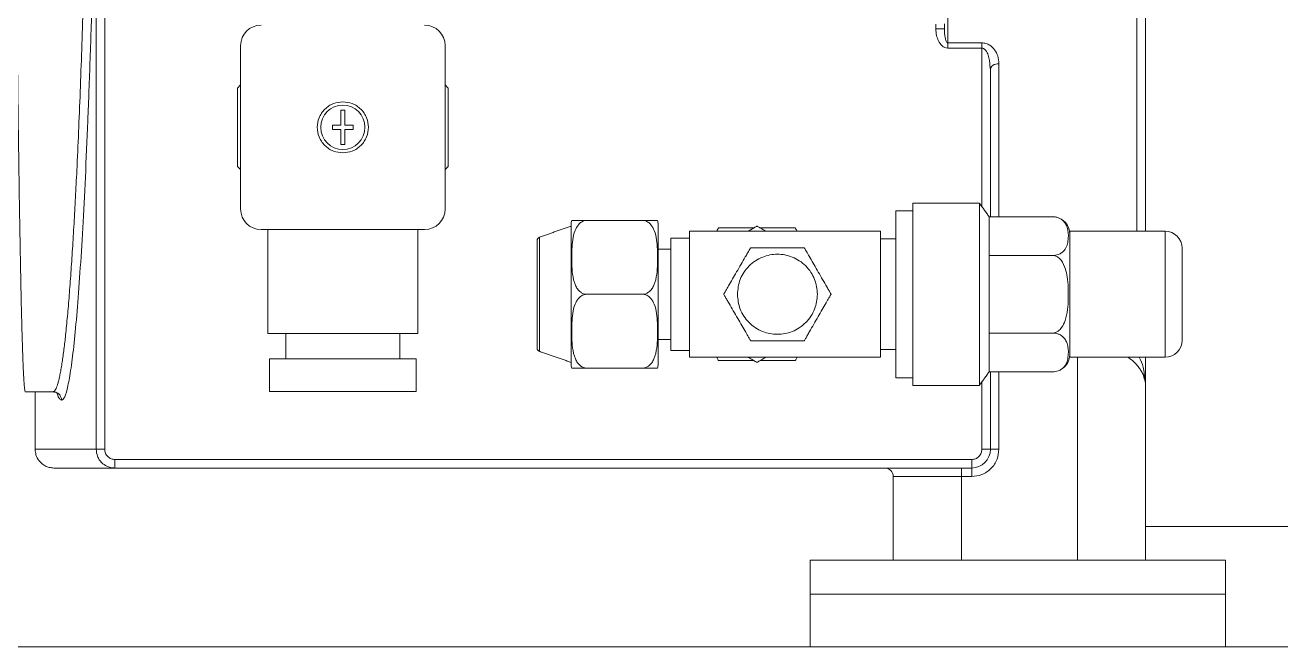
# Model space of a CAD drawing. Header units: inches. Extents: x 1132 to 1762, y 974 to 1371.
# Drawn here: x 1397.62 to 1404.99, y 1089.76 to 1093.41 of the extents above; entities that cross this region are included whole.
import ezdxf

# ---------------------------------------------------------------- set-up
doc = ezdxf.new("R2010")
doc.units = ezdxf.units.IN
doc.header["$MEASUREMENT"] = 0
doc.layers.get('0').update_dxf_attribs({"color": 1})

msp = doc.modelspace()

# ---------------------------------------------------------------- linework, layer by layer
at = {"linetype": 'Continuous', "lineweight": 15}
for p, q in [((1404.1465, 1105.4294), (1404.1465, 1092.2019)), ((1404.1965, 1105.4294), (1404.1965, 1092.2019)), ((1398.039, 1093.9642), (1398.039, 1090.9219)), ((1398.0889, 1093.8208), (1398.0889, 1090.9219)), ((1402.9665, 1093.3906), (1402.9665, 1093.4177)), ((1403.0365, 1093.4517), (1403.0365, 1093.3079)), ((1398.8865, 1093.2919), (1398.8865, 1092.3319)), ((1400.0865, 1092.3319), (1400.0865, 1093.2919)), ((1403.0365, 1093.3079), (1403.2365, 1093.3079)), ((1403.3365, 1093.1851), (1403.3365, 1092.2869)), ((1403.2865, 1093.1532), (1403.2865, 1092.2869)), ((1398.8678, 1093.0417), (1398.8865, 1093.0604)), ((1398.8678, 1092.582), (1398.8678, 1093.0417)), ((1400.0865, 1093.0604), (1400.1052, 1093.0417)), ((1400.1052, 1093.0417), (1400.1052, 1092.582)), ((1399.474, 1092.9119), (1399.474, 1092.8244)), ((1399.499, 1092.9119), (1399.474, 1092.9119)), ((1399.499, 1092.8244), (1399.499, 1092.9119)), ((1399.4265, 1092.8244), (1399.4265, 1092.7994)), ((1399.474, 1092.8244), (1399.4265, 1092.8244)), ((1399.4265, 1092.7994), (1399.474, 1092.7994)), ((1399.474, 1092.7994), (1399.474, 1092.7119)), ((1399.5465, 1092.8244), (1399.499, 1092.8244)), ((1399.499, 1092.7994), (1399.5465, 1092.7994)), ((1399.499, 1092.7119), (1399.499, 1092.7994)), ((1399.5465, 1092.7994), (1399.5465, 1092.8244)), ((1399.474, 1092.7119), (1399.499, 1092.7119)), ((1398.8865, 1092.5633), (1398.8678, 1092.582)), ((1400.1052, 1092.582), (1400.0865, 1092.5633)), ((1402.8315, 1092.3669), (1402.8315, 1091.8319)), ((1403.2215, 1091.8319), (1403.2215, 1092.3669)), ((1402.7315, 1092.3219), (1402.7315, 1091.8319)), ((1403.2795, 1092.0594), (1403.2795, 1092.2869)), ((1403.6515, 1092.2869), (1403.2795, 1092.2869)), ((1399.0065, 1092.2119), (1399.4865, 1092.2119)), ((1399.4865, 1092.2119), (1399.9665, 1092.2119)), ((1401.2465, 1092.2649), (1400.9165, 1092.2649)), ((1400.6399, 1092.1669), (1400.6399, 1091.4969)), ((1401.4115, 1092.1619), (1401.4115, 1091.8319)), ((1401.5215, 1092.2019), (1402.6415, 1092.2019)), ((1401.5215, 1091.4619), (1401.5215, 1092.2019)), ((1402.6415, 1092.2019), (1402.6415, 1091.4619)), ((1403.7515, 1091.4619), (1403.7515, 1092.2019)), ((1404.3115, 1091.4619), (1404.3115, 1092.2019)), ((1403.2795, 1091.6044), (1403.2795, 1092.0594)), ((1403.2795, 1092.0594), (1403.6515, 1092.0594)), ((1401.2465, 1091.8319), (1400.9165, 1091.8319)), ((1401.4115, 1091.8319), (1401.4115, 1091.5019)), ((1402.7315, 1091.8319), (1402.7315, 1091.3419)), ((1402.8315, 1091.8319), (1402.8315, 1091.2969)), ((1403.2215, 1091.2969), (1403.2215, 1091.8319)), ((1399.0465, 1091.6019), (1399.9265, 1091.6019)), ((1403.2795, 1091.3769), (1403.2795, 1091.6044)), ((1403.6515, 1091.6044), (1403.2795, 1091.6044)), ((1399.9165, 1091.4519), (1399.0565, 1091.4519)), ((1401.2465, 1091.3988), (1400.9165, 1091.3988)), ((1402.6415, 1091.4619), (1401.5215, 1091.4619)), ((1403.7965, 1091.4619), (1403.7965, 1090.2719)), ((1404.1965, 1091.4619), (1404.1965, 1091.3368)), ((1403.2795, 1091.3769), (1403.6515, 1091.3769)), ((1403.2865, 1091.3769), (1403.2865, 1090.9219)), ((1403.3365, 1090.9219), (1403.3365, 1091.3769)), ((1397.6811, 1091.2594), (1397.6811, 1090.9219)), ((1399.0565, 1091.2619), (1399.9165, 1091.2619)), ((1404.1965, 1091.2955), (1404.1965, 1090.2719)), ((1403.2365, 1090.9219), (1403.2865, 1090.9219)), ((1403.2865, 1090.9219), (1403.3365, 1090.9219)), ((1398.149, 1090.8119), (1397.791, 1090.8119)), ((1398.149, 1090.8619), (1398.149, 1090.8119)), ((1398.149, 1090.8619), (1403.1765, 1090.8619)), ((1403.1765, 1090.8119), (1398.149, 1090.8119)), ((1403.1165, 1090.8119), (1403.1165, 1090.7619)), ((1403.1765, 1090.8119), (1403.1765, 1090.8619)), ((1403.1765, 1090.7619), (1403.1765, 1090.8119)), ((1403.1165, 1090.7619), (1402.7165, 1090.7619)), ((1402.7165, 1090.2719), (1402.7165, 1090.7619)), ((1403.1765, 1090.7619), (1403.1165, 1090.7619)), ((1403.1165, 1090.2719), (1403.1165, 1090.7619)), ((1402.2278, 1090.2719), (1404.6653, 1090.2719)), ((1402.2278, 1090.0719), (1402.2278, 1090.2719)), ((1404.6653, 1090.0719), (1404.6653, 1090.2719)), ((1402.2278, 1089.7619), (1402.2278, 1090.0719)), ((1402.2278, 1090.0719), (1404.6653, 1090.0719)), ((1404.6653, 1089.7619), (1404.6653, 1090.0719)), ((1402.2278, 1089.9619), (1402.2278, 1089.7619)), ((1404.6653, 1089.7619), (1404.6653, 1089.9619)), ((1376.1019, 1089.7619), (1449.2065, 1089.7619)), ((1402.2278, 1089.7619), (1404.6653, 1089.7619))]:
    msp.add_line(p, q, dxfattribs=at)
msp.add_circle((1399.4865, 1092.8119), 0.13, dxfattribs=at)
for centre, radius, start, end in [((1399.0065, 1093.2919), 0.12, 90, 180), ((1399.9665, 1093.2919), 0.12, 0, 90), ((1399.0065, 1092.3319), 0.12, 180, 270), ((1399.9665, 1092.3319), 0.12, 270, 0), ((1403.6515, 1092.1869), 0.1, 69.66438, 93.59541), ((1400.9165, 1092.2419), 0.09, 165.08102, 180), ((1401.2465, 1092.2419), 0.09, 0, 14.93842), ((1403.6515, 1092.1869), 0.1, 0, 56.91088), ((1400.6465, 1092.148), 0.02, 109.20714, 180), ((1404.3115, 1092.1019), 0.1, 0, 90), ((1404.3115, 1091.5619), 0.1, 270, 0), ((1400.6465, 1091.5157), 0.02, 180, 250.79286), ((1403.6515, 1091.4769), 0.1, 305.51306, 0), ((1400.9165, 1091.4219), 0.09, 180, 194.93842), ((1401.2465, 1091.4219), 0.09, 345.08102, 0), ((1403.1765, 1090.9219), 0.11, 270, 0), ((1402.6665, 1090.7619), 0.05, 0, 89.99518)]:
    msp.add_arc(centre, radius, start, end, dxfattribs=at)
for points, knots in [([(1404.1965, 1105.3769), (1404.1965, 1105.3777), (1404.1965, 1105.3846), (1404.1965, 1105.3559), (1404.1965, 1105.2865), (1404.1965, 1105.1647), (1404.1965, 1104.9947), (1404.1965, 1104.7746), (1404.1965, 1104.5051), (1404.1965, 1104.1877), (1404.1965, 1103.8251), (1404.1965, 1103.4209), (1404.1965, 1102.9796), (1404.1965, 1102.5063), (1404.1965, 1102.0068), (1404.1965, 1101.4871), (1404.1965, 1100.9534), (1404.1965, 1100.4116), (1404.1965, 1099.8628), (1404.1965, 1099.3027), (1404.1965, 1098.7263), (1404.1965, 1098.1333), (1404.1965, 1097.529), (1404.1965, 1096.9191), (1404.1965, 1096.31), (1404.1965, 1095.708), (1404.1965, 1095.1198), (1404.1965, 1094.5516), (1404.1965, 1094.0094), (1404.1965, 1093.4983), (1404.1965, 1093.0235), (1404.1965, 1092.5873), (1404.1965, 1092.329), (1404.1965, 1092.2019)], [0, 0, 0, 0, 0.003976, 0.035187, 0.06712, 0.099698, 0.132834, 0.16643, 0.200379, 0.234569, 0.26888, 0.303191, 0.337381, 0.371331, 0.404927, 0.438063, 0.47064, 0.502573, 0.533784, 0.564996, 0.596929, 0.629506, 0.662642, 0.696238, 0.730188, 0.764378, 0.798689, 0.833, 0.867189, 0.901139, 0.934735, 0.967871, 1, 1, 1, 1]), ([(1397.5486, 1097.9514), (1397.549, 1097.781), (1397.5498, 1097.4378), (1397.5515, 1096.9226), (1397.5536, 1096.4065), (1397.556, 1095.8932), (1397.5586, 1095.4488), (1397.561, 1095.0703), (1397.5632, 1094.7528), (1397.5656, 1094.4364), (1397.5682, 1094.1225), (1397.571, 1093.8132), (1397.574, 1093.5103), (1397.5763, 1093.2953), (1397.5779, 1093.1593), (1397.5786, 1093.0971), (1397.5793, 1093.0338), (1397.5801, 1092.9696), (1397.581, 1092.9045), (1397.5818, 1092.8385), (1397.5832, 1092.7305), (1397.5853, 1092.5809), (1397.5883, 1092.3807), (1397.5917, 1092.1708), (1397.5957, 1091.9585), (1397.599, 1091.8031), (1397.6016, 1091.6971), (1397.6033, 1091.6339), (1397.6048, 1091.58), (1397.6062, 1091.5346), (1397.6076, 1091.4898), (1397.6091, 1091.4489), (1397.6105, 1091.4141), (1397.6115, 1091.3914), (1397.6122, 1091.3759), (1397.6128, 1091.3641), (1397.6134, 1091.3531), (1397.6139, 1091.3427), (1397.6145, 1091.3331), (1397.615, 1091.3241), (1397.6164, 1091.3038), (1397.6183, 1091.2805), (1397.6208, 1091.2624), (1397.6223, 1091.2604), (1397.6231, 1091.2594)], [0, 0, 0, 0, 0.048627, 0.097927, 0.147908, 0.198568, 0.249909, 0.28289, 0.316761, 0.351539, 0.387226, 0.423819, 0.461321, 0.49973, 0.508017, 0.516546, 0.525351, 0.534431, 0.543788, 0.553422, 0.563331, 0.592004, 0.622764, 0.662104, 0.704403, 0.749659, 0.76868, 0.786266, 0.802402, 0.817088, 0.830324, 0.849161, 0.863972, 0.874754, 0.880979, 0.887162, 0.893285, 0.89935, 0.905355, 0.911302, 0.917189, 0.948511, 0.974967, 1, 1, 1, 1]), ([(1397.7906, 1091.2614), (1397.7917, 1091.2618), (1397.7951, 1091.2629), (1397.8006, 1091.2713), (1397.807, 1091.2848), (1397.8127, 1091.3015), (1397.8178, 1091.3195), (1397.8229, 1091.3408), (1397.8282, 1091.3664), (1397.8339, 1091.398), (1397.8395, 1091.4326), (1397.8448, 1091.4697), (1397.8499, 1091.5091), (1397.8549, 1091.5502), (1397.8618, 1091.6123), (1397.8705, 1091.7007), (1397.8809, 1091.8226), (1397.8908, 1091.9546), (1397.9002, 1092.0952), (1397.9091, 1092.2432), (1397.9176, 1092.3971), (1397.9265, 1092.5752), (1397.9358, 1092.781), (1397.9454, 1093.0182), (1397.9543, 1093.2655), (1397.9627, 1093.5213), (1397.9705, 1093.7844), (1397.9791, 1094.1088), (1397.9882, 1094.5012), (1397.9971, 1094.9681), (1398.0048, 1095.4464), (1398.0087, 1095.7755), (1398.0106, 1095.939)], [0, 0, 0, 0, 0.0109011, 0.0348435, 0.056612, 0.0762065, 0.0936269, 0.1088733, 0.1290811, 0.1489934, 0.1683088, 0.1870274, 0.2051491, 0.2226739, 0.2396018, 0.2790498, 0.3174346, 0.3547562, 0.3910146, 0.4262098, 0.4603418, 0.4934106, 0.5374755, 0.5808062, 0.6234026, 0.6652649, 0.7063932, 0.7467873, 0.8113343, 0.8750518, 0.9379402, 1, 1, 1, 1]), ([(1398.0445, 1094.8236), (1398.0423, 1094.7062), (1398.0372, 1094.4316), (1398.0277, 1094.0248), (1398.0164, 1093.6032), (1398.0038, 1093.2096), (1397.9902, 1092.8456), (1397.9757, 1092.5134), (1397.9603, 1092.2148), (1397.9441, 1091.952), (1397.9272, 1091.7263), (1397.9097, 1091.5396), (1397.8917, 1091.3928), (1397.8734, 1091.2878), (1397.8548, 1091.2216), (1397.8424, 1091.2134), (1397.8361, 1091.2094)], [0, 0, 0, 0, 0.054329, 0.12707, 0.199696, 0.272258, 0.344812, 0.417352, 0.489968, 0.56262, 0.63539, 0.708128, 0.781021, 0.853952, 0.926928, 1, 1, 1, 1]), ([(1402.9665, 1093.3906), (1402.9731, 1093.3906), (1402.9862, 1093.3906), (1403.0027, 1093.3906), (1403.0143, 1093.3906), (1403.0158, 1093.3906), (1403.0165, 1093.3906)], [0, 0, 0, 0, 0.249997, 0.500027, 0.750008, 1, 1, 1, 1]), ([(1403.0365, 1093.2769), (1403.0304, 1093.2777), (1403.0178, 1093.2793), (1402.9976, 1093.2937), (1402.9806, 1093.3183), (1402.9687, 1093.3528), (1402.9673, 1093.3775), (1402.9665, 1093.3906)], [0, 0, 0, 0, 0.124329, 0.259928, 0.49304, 0.731359, 1, 1, 1, 1]), ([(1403.0165, 1093.3906), (1403.0171, 1093.373), (1403.018, 1093.3486), (1403.0247, 1093.3219), (1403.0298, 1093.3119), (1403.0334, 1093.3088), (1403.0352, 1093.308), (1403.0361, 1093.308), (1403.0365, 1093.3079)], [0, 0, 0, 0, 0.600886, 0.83588, 0.938743, 0.973009, 0.987078, 1, 1, 1, 1]), ([(1403.0365, 1093.3079), (1403.0365, 1093.3032), (1403.0365, 1093.2938), (1403.0365, 1093.2825), (1403.0365, 1093.2769)], [0, 0, 0, 0, 0.500007, 1, 1, 1, 1]), ([(1403.2365, 1093.3079), (1403.2447, 1093.3072), (1403.2616, 1093.3056), (1403.289, 1093.2915), (1403.3136, 1093.2663), (1403.3326, 1093.2287), (1403.3351, 1093.2005), (1403.3365, 1093.1851)], [0, 0, 0, 0, 0.11936, 0.247555, 0.466595, 0.706768, 1, 1, 1, 1]), ([(1403.2365, 1093.2769), (1403.2365, 1093.2825), (1403.2365, 1093.2938), (1403.2365, 1093.3032), (1403.2365, 1093.3079)], [0, 0, 0, 0, 0.499993, 1, 1, 1, 1]), ([(1403.2838, 1093.1706), (1403.2823, 1093.1925), (1403.28, 1093.2245), (1403.2639, 1093.259), (1403.2514, 1093.272), (1403.2427, 1093.2763), (1403.2385, 1093.2767), (1403.2365, 1093.2769)], [0, 0, 0, 0, 0.5341856, 0.7818616, 0.9046047, 0.9544246, 1, 1, 1, 1]), ([(1403.2882, 1093.1586), (1403.2887, 1093.1609), (1403.2901, 1093.1674), (1403.3005, 1093.1762), (1403.3168, 1093.1836), (1403.33, 1093.1846), (1403.3365, 1093.1851)], [0, 0, 0, 0, 0.156088, 0.437362, 0.718701, 1, 1, 1, 1]), ([(1399.4865, 1092.6619), (1399.4677, 1092.6639), (1399.4386, 1092.6669), (1399.4037, 1092.6856), (1399.3797, 1092.705), (1399.3602, 1092.729), (1399.3421, 1092.764), (1399.3329, 1092.8119), (1399.3421, 1092.8597), (1399.3602, 1092.8947), (1399.3797, 1092.9187), (1399.4037, 1092.9381), (1399.4386, 1092.9568), (1399.4677, 1092.9598), (1399.4865, 1092.9619)], [0, 0, 0, 0, 0.119732, 0.184187, 0.250002, 0.31582, 0.380272, 0.499999, 0.619726, 0.68418, 0.749996, 0.815813, 0.880268, 1, 1, 1, 1]), ([(1399.4865, 1092.9619), (1399.5054, 1092.9598), (1399.5344, 1092.9568), (1399.5693, 1092.9381), (1399.5933, 1092.9187), (1399.6128, 1092.8947), (1399.6309, 1092.8597), (1399.6401, 1092.8119), (1399.6309, 1092.764), (1399.6128, 1092.729), (1399.5933, 1092.705), (1399.5693, 1092.6856), (1399.5344, 1092.6669), (1399.5054, 1092.6639), (1399.4865, 1092.6619)], [0, 0, 0, 0, 0.119725, 0.184181, 0.249999, 0.315816, 0.380271, 0.500001, 0.61973, 0.684183, 0.750002, 0.815819, 0.880275, 1, 1, 1, 1]), ([(1403.6515, 1092.0594), (1403.6574, 1092.0597), (1403.6692, 1092.0603), (1403.688, 1092.0657), (1403.7093, 1092.0771), (1403.7288, 1092.0987), (1403.74, 1092.128), (1403.7451, 1092.1711), (1403.743, 1092.2114), (1403.7273, 1092.2492), (1403.71, 1092.2692), (1403.6856, 1092.2814), (1403.6679, 1092.2862), (1403.656, 1092.2867), (1403.6515, 1092.2869)], [0, 0, 0, 0, 0.03322, 0.066297, 0.119118, 0.207529, 0.329157, 0.454021, 0.694908, 0.780692, 0.890865, 0.932674, 0.974833, 1, 1, 1, 1]), ([(1400.8265, 1092.2419), (1400.8265, 1092.2405), (1400.8265, 1092.2378), (1400.8265, 1092.215), (1400.8265, 1092.1771), (1400.8265, 1092.1238), (1400.8265, 1092.0583), (1400.8265, 1091.9848), (1400.8265, 1091.9084), (1400.8265, 1091.8569), (1400.8265, 1091.8319)], [0, 0, 0, 0, 0.116516, 0.240011, 0.36864, 0.499999, 0.631359, 0.759988, 0.883483, 1, 1, 1, 1]), ([(1400.9165, 1092.2649), (1400.9112, 1092.2644), (1400.9005, 1092.2634), (1400.8835, 1092.2549), (1400.8637, 1092.2366), (1400.8451, 1092.201), (1400.8339, 1092.1523), (1400.8294, 1092.0866), (1400.829, 1092.0192), (1400.8335, 1091.9483), (1400.844, 1091.8979), (1400.863, 1091.8625), (1400.8789, 1091.8449), (1400.8968, 1091.8348), (1400.9092, 1091.832), (1400.9155, 1091.8319), (1400.9165, 1091.8319)], [0, 0, 0, 0, 0.027952, 0.055771, 0.101031, 0.178185, 0.289417, 0.401266, 0.577124, 0.698217, 0.833275, 0.883724, 0.934495, 0.966676, 0.994551, 1, 1, 1, 1]), ([(1400.8303, 1092.2649), (1400.8301, 1092.2649), (1400.8296, 1092.2649), (1400.8337, 1092.2649), (1400.8439, 1092.2649), (1400.863, 1092.2649), (1400.8789, 1092.2649), (1400.8968, 1092.2649), (1400.9092, 1092.2649), (1400.9155, 1092.2649), (1400.9165, 1092.2649)], [0, 0, 0, 0, 0.154222, 0.396419, 0.66654, 0.767441, 0.868987, 0.933351, 0.989101, 1, 1, 1, 1]), ([(1401.2465, 1092.2649), (1401.2519, 1092.2644), (1401.2625, 1092.2634), (1401.2796, 1092.2549), (1401.2994, 1092.2366), (1401.3179, 1092.201), (1401.3292, 1092.1523), (1401.3336, 1092.0866), (1401.334, 1092.0192), (1401.3296, 1091.9483), (1401.3191, 1091.8979), (1401.3001, 1091.8625), (1401.2841, 1091.8449), (1401.2662, 1091.8348), (1401.2539, 1091.832), (1401.2476, 1091.8319), (1401.2465, 1091.8319)], [0, 0, 0, 0, 0.027945, 0.05577, 0.101026, 0.17818, 0.289413, 0.401263, 0.577123, 0.698217, 0.833279, 0.883724, 0.934496, 0.966684, 0.994559, 1, 1, 1, 1]), ([(1401.3327, 1092.2649), (1401.3329, 1092.2649), (1401.3335, 1092.2649), (1401.3294, 1092.2649), (1401.3191, 1092.2649), (1401.3001, 1092.2649), (1401.2841, 1092.2649), (1401.2662, 1092.2649), (1401.2539, 1092.2649), (1401.2476, 1092.2649), (1401.2465, 1092.2649)], [0, 0, 0, 0, 0.154234, 0.396428, 0.666552, 0.767445, 0.86899, 0.933368, 0.989117, 1, 1, 1, 1]), ([(1401.3365, 1091.8319), (1401.3365, 1091.8569), (1401.3365, 1091.9084), (1401.3365, 1091.9848), (1401.3365, 1092.0583), (1401.3365, 1092.1238), (1401.3365, 1092.1771), (1401.3365, 1092.215), (1401.3365, 1092.2378), (1401.3365, 1092.2405), (1401.3365, 1092.2419)], [0, 0, 0, 0, 0.116517, 0.240012, 0.368641, 0.500001, 0.63136, 0.759989, 0.883484, 1, 1, 1, 1]), ([(1401.6915, 1092.2216), (1401.6913, 1092.2211), (1401.6908, 1092.2202), (1401.6868, 1092.2134), (1401.6826, 1092.2061), (1401.6801, 1092.2019)], [0, 0, 0, 0, 0.29913, 0.596933, 1, 1, 1, 1]), ([(1401.8987, 1092.2216), (1401.8918, 1092.2216), (1401.8641, 1092.2216), (1401.8135, 1092.2216), (1401.761, 1092.2216), (1401.724, 1092.2216), (1401.7056, 1092.2216), (1401.6948, 1092.2216), (1401.6917, 1092.2216), (1401.6916, 1092.2216), (1401.6915, 1092.2216)], [0, 0, 0, 0, 0.086337, 0.348366, 0.638829, 0.747671, 0.857199, 0.926231, 0.985734, 1, 1, 1, 1]), ([(1401.9165, 1092.2319), (1401.9159, 1092.2315), (1401.9146, 1092.2308), (1401.9036, 1092.2244), (1401.8871, 1092.2149), (1401.8715, 1092.2059), (1401.8646, 1092.2019)], [0, 0, 0, 0, 0.210281, 0.419749, 0.741275, 1, 1, 1, 1]), ([(1401.9685, 1092.2019), (1401.968, 1092.2022), (1401.9566, 1092.2087), (1401.9403, 1092.2181), (1401.9238, 1092.2277), (1401.9173, 1092.2314), (1401.9167, 1092.2317), (1401.9165, 1092.2319)], [0, 0, 0, 0, 0.019045, 0.412669, 0.669548, 0.888314, 1, 1, 1, 1]), ([(1402.1415, 1092.2216), (1402.141, 1092.2216), (1402.14, 1092.2216), (1402.1313, 1092.2216), (1402.1125, 1092.2216), (1402.0759, 1092.2216), (1402.0257, 1092.2216), (1401.9764, 1092.2216), (1401.9459, 1092.2216), (1401.9343, 1092.2216)], [0, 0, 0, 0, 0.059419, 0.118567, 0.214897, 0.379255, 0.616377, 0.854819, 1, 1, 1, 1]), ([(1402.1529, 1092.2019), (1402.1511, 1092.2049), (1402.1471, 1092.2118), (1402.1432, 1092.2186), (1402.1416, 1092.2214), (1402.1415, 1092.2215), (1402.1415, 1092.2216)], [0, 0, 0, 0, 0.275294, 0.625629, 0.927599, 1, 1, 1, 1]), ([(1400.6265, 1092.148), (1400.6265, 1092.1437), (1400.6265, 1092.1372), (1400.6265, 1092.0978), (1400.6265, 1092.057), (1400.6265, 1092.0064), (1400.6265, 1091.9328), (1400.6265, 1091.8716), (1400.6265, 1091.8319)], [0, 0, 0, 0, 0.239457, 0.368361, 0.500001, 0.63164, 0.760542, 1, 1, 1, 1]), ([(1401.7215, 1091.8319), (1401.7218, 1091.8323), (1401.7223, 1091.8331), (1401.7265, 1091.8405), (1401.7354, 1091.856), (1401.7592, 1091.8971), (1401.7984, 1091.965), (1401.8362, 1092.0305), (1401.8606, 1092.0727), (1401.8705, 1092.0899), (1401.8768, 1092.1009), (1401.8789, 1092.1044), (1401.879, 1092.1046), (1401.879, 1092.1047)], [0, 0, 0, 0, 0.037593, 0.075031, 0.133824, 0.230541, 0.483653, 0.756469, 0.827269, 0.898496, 0.944109, 0.990116, 1, 1, 1, 1]), ([(1401.8015, 1091.8319), (1401.8047, 1091.8614), (1401.8095, 1091.9069), (1401.8388, 1091.9616), (1401.8691, 1091.9992), (1401.9068, 1092.0297), (1401.9615, 1092.0581), (1402.0365, 1092.0725), (1402.1116, 1092.0581), (1402.1663, 1092.0297), (1402.2039, 1091.9992), (1402.2342, 1091.9616), (1402.2636, 1091.9069), (1402.2684, 1091.8614), (1402.2715, 1091.8319)], [0, 0, 0, 0, 0.11973, 0.184181, 0.250001, 0.315819, 0.380273, 0.500001, 0.61973, 0.684178, 0.750001, 0.815818, 0.880271, 1, 1, 1, 1]), ([(1401.879, 1092.1047), (1401.8795, 1092.1047), (1401.8805, 1092.1047), (1401.889, 1092.1047), (1401.9069, 1092.1047), (1401.9543, 1092.1047), (1402.0328, 1092.1047), (1402.1084, 1092.1047), (1402.1571, 1092.1047), (1402.1769, 1092.1047), (1402.1897, 1092.1047), (1402.1938, 1092.1047), (1402.194, 1092.1047), (1402.194, 1092.1047)], [0, 0, 0, 0, 0.0375928, 0.0750271, 0.1338219, 0.2305436, 0.4836535, 0.7564727, 0.827265, 0.8985, 0.9441084, 0.9901164, 1, 1, 1, 1]), ([(1402.194, 1092.1047), (1402.1943, 1092.1042), (1402.1948, 1092.1034), (1402.199, 1092.096), (1402.2079, 1092.0805), (1402.2317, 1092.0394), (1402.2709, 1091.9715), (1402.3087, 1091.906), (1402.3331, 1091.8638), (1402.343, 1091.8466), (1402.3493, 1091.8356), (1402.3514, 1091.8321), (1402.3515, 1091.8319), (1402.3515, 1091.8319)], [0, 0, 0, 0, 0.037592, 0.075031, 0.133823, 0.23054, 0.483652, 0.75647, 0.827271, 0.898497, 0.944108, 0.990116, 1, 1, 1, 1]), ([(1403.6515, 1091.6044), (1403.6574, 1091.605), (1403.6692, 1091.6062), (1403.688, 1091.617), (1403.7093, 1091.6398), (1403.7288, 1091.6832), (1403.7404, 1091.7417), (1403.7449, 1091.828), (1403.743, 1091.9084), (1403.7273, 1091.9841), (1403.71, 1092.024), (1403.6856, 1092.0485), (1403.6679, 1092.058), (1403.656, 1092.059), (1403.6515, 1092.0594)], [0, 0, 0, 0, 0.033217, 0.066293, 0.119112, 0.207516, 0.330469, 0.454055, 0.694927, 0.780707, 0.890872, 0.932679, 0.974834, 1, 1, 1, 1]), ([(1404.4115, 1091.5619), (1404.4115, 1091.5655), (1404.4115, 1091.571), (1404.4115, 1091.6047), (1404.4115, 1091.6395), (1404.4115, 1091.6828), (1404.4115, 1091.7456), (1404.4115, 1091.8319), (1404.4115, 1091.9181), (1404.4115, 1091.9809), (1404.4115, 1092.0242), (1404.4115, 1092.059), (1404.4115, 1092.0927), (1404.4115, 1092.0982), (1404.4115, 1092.1019)], [0, 0, 0, 0, 0.119729, 0.18418, 0.250001, 0.315819, 0.380272, 0.499999, 0.619728, 0.68418, 0.749999, 0.81582, 0.880271, 1, 1, 1, 1]), ([(1400.6265, 1091.8319), (1400.6265, 1091.7921), (1400.6265, 1091.7309), (1400.6265, 1091.6573), (1400.6265, 1091.6067), (1400.6265, 1091.5659), (1400.6265, 1091.5265), (1400.6265, 1091.52), (1400.6265, 1091.5157)], [0, 0, 0, 0, 0.239456, 0.36836, 0.5, 0.631639, 0.760542, 1, 1, 1, 1]), ([(1400.8265, 1091.8319), (1400.8265, 1091.8068), (1400.8265, 1091.7553), (1400.8265, 1091.6789), (1400.8265, 1091.6054), (1400.8265, 1091.5399), (1400.8265, 1091.4866), (1400.8265, 1091.4487), (1400.8265, 1091.4259), (1400.8265, 1091.4232), (1400.8265, 1091.4219)], [0, 0, 0, 0, 0.116515, 0.240011, 0.36864, 0.499999, 0.631359, 0.759988, 0.883484, 1, 1, 1, 1]), ([(1400.9165, 1091.8319), (1400.9112, 1091.8314), (1400.9005, 1091.8304), (1400.8835, 1091.8219), (1400.8637, 1091.8036), (1400.8451, 1091.768), (1400.8339, 1091.7193), (1400.8294, 1091.6536), (1400.829, 1091.5862), (1400.8335, 1091.5153), (1400.844, 1091.4649), (1400.863, 1091.4295), (1400.8789, 1091.4119), (1400.8968, 1091.4018), (1400.9092, 1091.399), (1400.9155, 1091.3989), (1400.9165, 1091.3988)], [0, 0, 0, 0, 0.027952, 0.055771, 0.101031, 0.178185, 0.289419, 0.401266, 0.577124, 0.698219, 0.833275, 0.883724, 0.934495, 0.966676, 0.994551, 1, 1, 1, 1]), ([(1401.2465, 1091.8319), (1401.2519, 1091.8314), (1401.2625, 1091.8304), (1401.2796, 1091.8219), (1401.2994, 1091.8036), (1401.3179, 1091.768), (1401.3292, 1091.7193), (1401.3336, 1091.6536), (1401.334, 1091.5862), (1401.3296, 1091.5153), (1401.3191, 1091.4649), (1401.3001, 1091.4295), (1401.2841, 1091.4119), (1401.2662, 1091.4018), (1401.2539, 1091.399), (1401.2476, 1091.3989), (1401.2465, 1091.3988)], [0, 0, 0, 0, 0.027945, 0.05577, 0.101026, 0.17818, 0.289415, 0.401263, 0.577123, 0.698219, 0.833279, 0.883725, 0.934496, 0.966684, 0.994559, 1, 1, 1, 1]), ([(1401.3365, 1091.4219), (1401.3365, 1091.4232), (1401.3365, 1091.4259), (1401.3365, 1091.4487), (1401.3365, 1091.4866), (1401.3365, 1091.5399), (1401.3365, 1091.6054), (1401.3365, 1091.6789), (1401.3365, 1091.7553), (1401.3365, 1091.8068), (1401.3365, 1091.8319)], [0, 0, 0, 0, 0.116516, 0.240012, 0.368641, 0.500001, 0.63136, 0.759989, 0.883485, 1, 1, 1, 1]), ([(1401.879, 1091.5591), (1401.8788, 1091.5595), (1401.8783, 1091.5603), (1401.874, 1091.5677), (1401.8651, 1091.5832), (1401.8414, 1091.6243), (1401.8021, 1091.6922), (1401.7643, 1091.7577), (1401.74, 1091.7999), (1401.7301, 1091.8171), (1401.7237, 1091.8281), (1401.7216, 1091.8316), (1401.7215, 1091.8318), (1401.7215, 1091.8319)], [0, 0, 0, 0, 0.037593, 0.075031, 0.13382, 0.230537, 0.48365, 0.756472, 0.827272, 0.898499, 0.944108, 0.990116, 1, 1, 1, 1]), ([(1402.2715, 1091.8319), (1402.2684, 1091.8023), (1402.2636, 1091.7568), (1402.2342, 1091.7021), (1402.2039, 1091.6645), (1402.1663, 1091.634), (1402.1116, 1091.6056), (1402.0365, 1091.5912), (1401.9615, 1091.6056), (1401.9068, 1091.634), (1401.8691, 1091.6645), (1401.8388, 1091.7021), (1401.8095, 1091.7568), (1401.8047, 1091.8023), (1401.8015, 1091.8319)], [0, 0, 0, 0, 0.119727, 0.184181, 0.249999, 0.315822, 0.380271, 0.499999, 0.619726, 0.684181, 0.749999, 0.815821, 0.880272, 1, 1, 1, 1]), ([(1402.3515, 1091.8319), (1402.3513, 1091.8314), (1402.3508, 1091.8306), (1402.3465, 1091.8232), (1402.3376, 1091.8077), (1402.3139, 1091.7666), (1402.2746, 1091.6987), (1402.2368, 1091.6332), (1402.2125, 1091.591), (1402.2026, 1091.5739), (1402.1962, 1091.5628), (1402.1941, 1091.5593), (1402.194, 1091.5591), (1402.194, 1091.5591)], [0, 0, 0, 0, 0.037592, 0.075031, 0.133824, 0.230535, 0.483648, 0.756473, 0.827274, 0.898501, 0.944109, 0.990116, 1, 1, 1, 1]), ([(1402.194, 1091.5591), (1402.1935, 1091.5591), (1402.1925, 1091.5591), (1402.184, 1091.5591), (1402.1662, 1091.5591), (1402.1187, 1091.5591), (1402.0402, 1091.5591), (1401.9646, 1091.5591), (1401.9159, 1091.5591), (1401.8961, 1091.5591), (1401.8834, 1091.5591), (1401.8793, 1091.5591), (1401.8791, 1091.5591), (1401.879, 1091.5591)], [0, 0, 0, 0, 0.037591, 0.075031, 0.133826, 0.230537, 0.483649, 0.756469, 0.827274, 0.898499, 0.944108, 0.990116, 1, 1, 1, 1]), ([(1403.6515, 1091.3769), (1403.6574, 1091.3772), (1403.6692, 1091.3778), (1403.688, 1091.3832), (1403.7093, 1091.3946), (1403.7288, 1091.4162), (1403.74, 1091.4455), (1403.7451, 1091.4886), (1403.743, 1091.5289), (1403.7273, 1091.5667), (1403.71, 1091.5867), (1403.6856, 1091.5989), (1403.6679, 1091.6037), (1403.656, 1091.6042), (1403.6515, 1091.6044)], [0, 0, 0, 0, 0.03322, 0.066298, 0.119118, 0.207529, 0.329157, 0.454022, 0.694911, 0.780694, 0.890865, 0.932675, 0.974833, 1, 1, 1, 1]), ([(1400.9165, 1091.3988), (1400.9112, 1091.3988), (1400.9005, 1091.3988), (1400.8835, 1091.3988), (1400.8637, 1091.3988), (1400.8451, 1091.3988), (1400.8344, 1091.3988), (1400.8298, 1091.3988), (1400.8302, 1091.3988), (1400.8303, 1091.3988)], [0, 0, 0, 0, 0.0559102, 0.1115507, 0.2020804, 0.3564016, 0.5766097, 0.8024964, 1, 1, 1, 1]), ([(1401.2465, 1091.3988), (1401.2519, 1091.3988), (1401.2625, 1091.3988), (1401.2796, 1091.3988), (1401.2993, 1091.3988), (1401.3179, 1091.3988), (1401.3287, 1091.3988), (1401.3332, 1091.3988), (1401.3329, 1091.3988), (1401.3327, 1091.3988)], [0, 0, 0, 0, 0.055894, 0.111549, 0.202068, 0.356389, 0.576598, 0.802486, 1, 1, 1, 1]), ([(1401.6801, 1091.4619), (1401.6819, 1091.4588), (1401.6859, 1091.4519), (1401.6898, 1091.4451), (1401.6914, 1091.4423), (1401.6915, 1091.4422), (1401.6915, 1091.4421)], [0, 0, 0, 0, 0.275299, 0.625612, 0.9276, 1, 1, 1, 1]), ([(1401.6915, 1091.4421), (1401.692, 1091.4421), (1401.693, 1091.4421), (1401.7017, 1091.4421), (1401.7205, 1091.4421), (1401.7572, 1091.4421), (1401.8073, 1091.4421), (1401.8567, 1091.4421), (1401.8872, 1091.4421), (1401.8987, 1091.4421)], [0, 0, 0, 0, 0.059419, 0.118577, 0.214908, 0.379268, 0.616392, 0.854818, 1, 1, 1, 1]), ([(1401.8646, 1091.4619), (1401.8651, 1091.4616), (1401.8764, 1091.455), (1401.8928, 1091.4456), (1401.9093, 1091.436), (1401.9158, 1091.4323), (1401.9163, 1091.432), (1401.9165, 1091.4319)], [0, 0, 0, 0, 0.019013, 0.412672, 0.669559, 0.888311, 1, 1, 1, 1]), ([(1401.9165, 1091.4319), (1401.9172, 1091.4322), (1401.9184, 1091.433), (1401.9294, 1091.4393), (1401.9459, 1091.4488), (1401.9615, 1091.4578), (1401.9685, 1091.4619)], [0, 0, 0, 0, 0.2102737, 0.4197343, 0.7412435, 1, 1, 1, 1]), ([(1401.9343, 1091.4421), (1401.9412, 1091.4421), (1401.9689, 1091.4421), (1402.0196, 1091.4421), (1402.072, 1091.4421), (1402.109, 1091.4421), (1402.1275, 1091.4421), (1402.1382, 1091.4421), (1402.1413, 1091.4421), (1402.1415, 1091.4421), (1402.1415, 1091.4421)], [0, 0, 0, 0, 0.086357, 0.348365, 0.638846, 0.747687, 0.8572, 0.926232, 0.985734, 1, 1, 1, 1]), ([(1402.1415, 1091.4421), (1402.1418, 1091.4426), (1402.1423, 1091.4435), (1402.1462, 1091.4503), (1402.1505, 1091.4576), (1402.1529, 1091.4619)], [0, 0, 0, 0, 0.299131, 0.596892, 1, 1, 1, 1]), ([(1404.1895, 1091.338), (1404.188, 1091.3434), (1404.1845, 1091.3567), (1404.1745, 1091.3763), (1404.1555, 1091.4062), (1404.1314, 1091.4354), (1404.103, 1091.4555), (1404.0939, 1091.4619)], [0, 0, 0, 0, 0.124391, 0.307313, 0.453291, 0.826516, 1, 1, 1, 1]), ([(1404.1599, 1091.4619), (1404.1685, 1091.4429), (1404.1876, 1091.4008), (1404.1909, 1091.3517), (1404.1927, 1091.3247)], [0, 0, 0, 0, 0.45018, 1, 1, 1, 1]), ([(1404.1965, 1091.4619), (1404.1965, 1091.4521), (1404.1965, 1091.4242), (1404.1965, 1091.368), (1404.1965, 1091.3217), (1404.1965, 1091.2955)], [0, 0, 0, 0, 0.189478, 0.541323, 1, 1, 1, 1]), ([(1404.1965, 1091.2955), (1404.1965, 1091.2976), (1404.1963, 1091.3068), (1404.1951, 1091.3209), (1404.1911, 1091.333), (1404.1895, 1091.338)], [0, 0, 0, 0, 0.148993, 0.651987, 1, 1, 1, 1]), ([(1397.8361, 1091.2094), (1397.8355, 1091.2157), (1397.8344, 1091.2254), (1397.8282, 1091.237), (1397.8217, 1091.245), (1397.8137, 1091.2514), (1397.8047, 1091.2565), (1397.798, 1091.2573), (1397.7947, 1091.2577)], [0, 0, 0, 0, 0.2700883, 0.4152933, 0.5633623, 0.7112969, 0.8559668, 1, 1, 1, 1]), ([(1397.7952, 1091.2585), (1397.7995, 1091.2571), (1397.8073, 1091.2544), (1397.8135, 1091.249), (1397.8139, 1091.2486), (1397.8141, 1091.2485)], [0, 0, 0, 0, 0.445739, 0.797504, 1, 1, 1, 1]), ([(1397.8361, 1091.2094), (1397.8318, 1091.2117), (1397.8232, 1091.2165), (1397.8144, 1091.2338), (1397.81, 1091.2512), (1397.8099, 1091.2517)], [0, 0, 0, 0, 0.496628, 0.983397, 1, 1, 1, 1]), ([(1397.6811, 1090.9219), (1397.682, 1090.9109), (1397.6841, 1090.8868), (1397.6996, 1090.8582), (1397.7194, 1090.8373), (1397.7396, 1090.8236), (1397.7639, 1090.8138), (1397.7818, 1090.8125), (1397.791, 1090.8119)], [0, 0, 0, 0, 0.189455, 0.418788, 0.549024, 0.689322, 0.839646, 1, 1, 1, 1]), ([(1398.149, 1090.8119), (1398.1401, 1090.8125), (1398.1237, 1090.8136), (1398.0969, 1090.8235), (1398.0743, 1090.8392), (1398.0571, 1090.86), (1398.0429, 1090.8859), (1398.0405, 1090.9076), (1398.039, 1090.9219)], [0, 0, 0, 0, 0.153267, 0.286416, 0.491675, 0.62453, 0.753738, 1, 1, 1, 1]), ([(1398.0889, 1090.9219), (1398.0825, 1090.9219), (1398.0697, 1090.9219), (1398.0534, 1090.9219), (1398.0418, 1090.9219), (1398.0399, 1090.9219), (1398.039, 1090.9219)], [0, 0, 0, 0, 0.2499537, 0.4999764, 0.7499871, 1, 1, 1, 1]), ([(1398.0889, 1090.9219), (1398.0898, 1090.9141), (1398.0911, 1090.9022), (1398.0989, 1090.888), (1398.1067, 1090.8786), (1398.1163, 1090.8711), (1398.1301, 1090.8638), (1398.1416, 1090.8626), (1398.149, 1090.8619)], [0, 0, 0, 0, 0.247297, 0.377584, 0.507913, 0.636207, 0.76494, 1, 1, 1, 1]), ([(1403.1765, 1090.8619), (1403.1841, 1090.8627), (1403.1957, 1090.8639), (1403.2097, 1090.8714), (1403.2192, 1090.8791), (1403.227, 1090.8887), (1403.2345, 1090.9027), (1403.2357, 1090.9143), (1403.2365, 1090.9219)], [0, 0, 0, 0, 0.239453, 0.369597, 0.500006, 0.630157, 0.760564, 1, 1, 1, 1]), ([(1403.1765, 1090.7619), (1403.1966, 1090.764), (1403.2276, 1090.7673), (1403.2649, 1090.7872), (1403.2905, 1090.8079), (1403.3111, 1090.8335), (1403.3311, 1090.8708), (1403.3344, 1090.9017), (1403.3365, 1090.9219)], [0, 0, 0, 0, 0.2394582, 0.3683575, 0.4999938, 0.6316455, 0.7605446, 1, 1, 1, 1])]:
    msp.add_open_spline(points, degree=3, knots=knots, dxfattribs=at)
for points in [[(1403.0165, 1093.4184), (1403.0165, 1093.3906)], [(1403.2365, 1093.2769), (1403.0365, 1093.2769)], [(1403.2365, 1093.2769), (1403.2365, 1092.3462)], [(1403.2865, 1093.1532), (1403.2838, 1093.1706)], [(1403.2865, 1093.1532), (1403.2882, 1093.1586)], [(1403.2215, 1092.3669), (1402.8315, 1092.3669)], [(1403.2795, 1092.2869), (1403.2215, 1092.3669)], [(1402.8315, 1092.3219), (1402.7315, 1092.3219)], [(1399.0465, 1092.2119), (1399.0465, 1091.6019)], [(1399.9265, 1091.6019), (1399.9265, 1092.2119)], [(1400.8265, 1092.2319), (1400.6399, 1092.1669)], [(1401.5215, 1092.1619), (1401.4115, 1092.1619)], [(1402.7315, 1092.1569), (1402.6415, 1092.1569)], [(1404.3115, 1092.2019), (1403.7515, 1092.2019)], [(1401.4115, 1092.0969), (1401.3365, 1092.0969)], [(1399.1515, 1091.6019), (1399.1515, 1091.4519)], [(1399.8215, 1091.4519), (1399.8215, 1091.6019)], [(1401.3365, 1091.5669), (1401.4115, 1091.5669)], [(1400.6399, 1091.4969), (1400.8265, 1091.4319)], [(1401.4115, 1091.5019), (1401.5215, 1091.5019)], [(1402.6415, 1091.5069), (1402.7315, 1091.5069)], [(1399.0565, 1091.4519), (1399.0565, 1091.2619)], [(1399.9165, 1091.2619), (1399.9165, 1091.4519)], [(1403.7515, 1091.4619), (1404.3115, 1091.4619)], [(1402.7315, 1091.3419), (1402.8315, 1091.3419)], [(1403.2215, 1091.2969), (1403.2795, 1091.3769)], [(1397.6231, 1091.2594), (1397.7862, 1091.2594)], [(1397.681, 1091.2594), (1397.681, 1090.9217)], [(1397.7862, 1091.2594), (1397.7906, 1091.2614)], [(1397.7947, 1091.2577), (1397.7862, 1091.2594)], [(1397.7904, 1091.2607), (1397.7951, 1091.2586)], [(1402.8315, 1091.2969), (1403.2215, 1091.2969)], [(1403.2365, 1091.3175), (1403.2365, 1090.9219)], [(1398.039, 1090.9219), (1397.6811, 1090.9219)], [(1404.1965, 1090.4694), (1405.3165, 1090.4694)]]:
    msp.add_open_spline(points, degree=1, dxfattribs=at)

doc.saveas('drawing.dxf')
